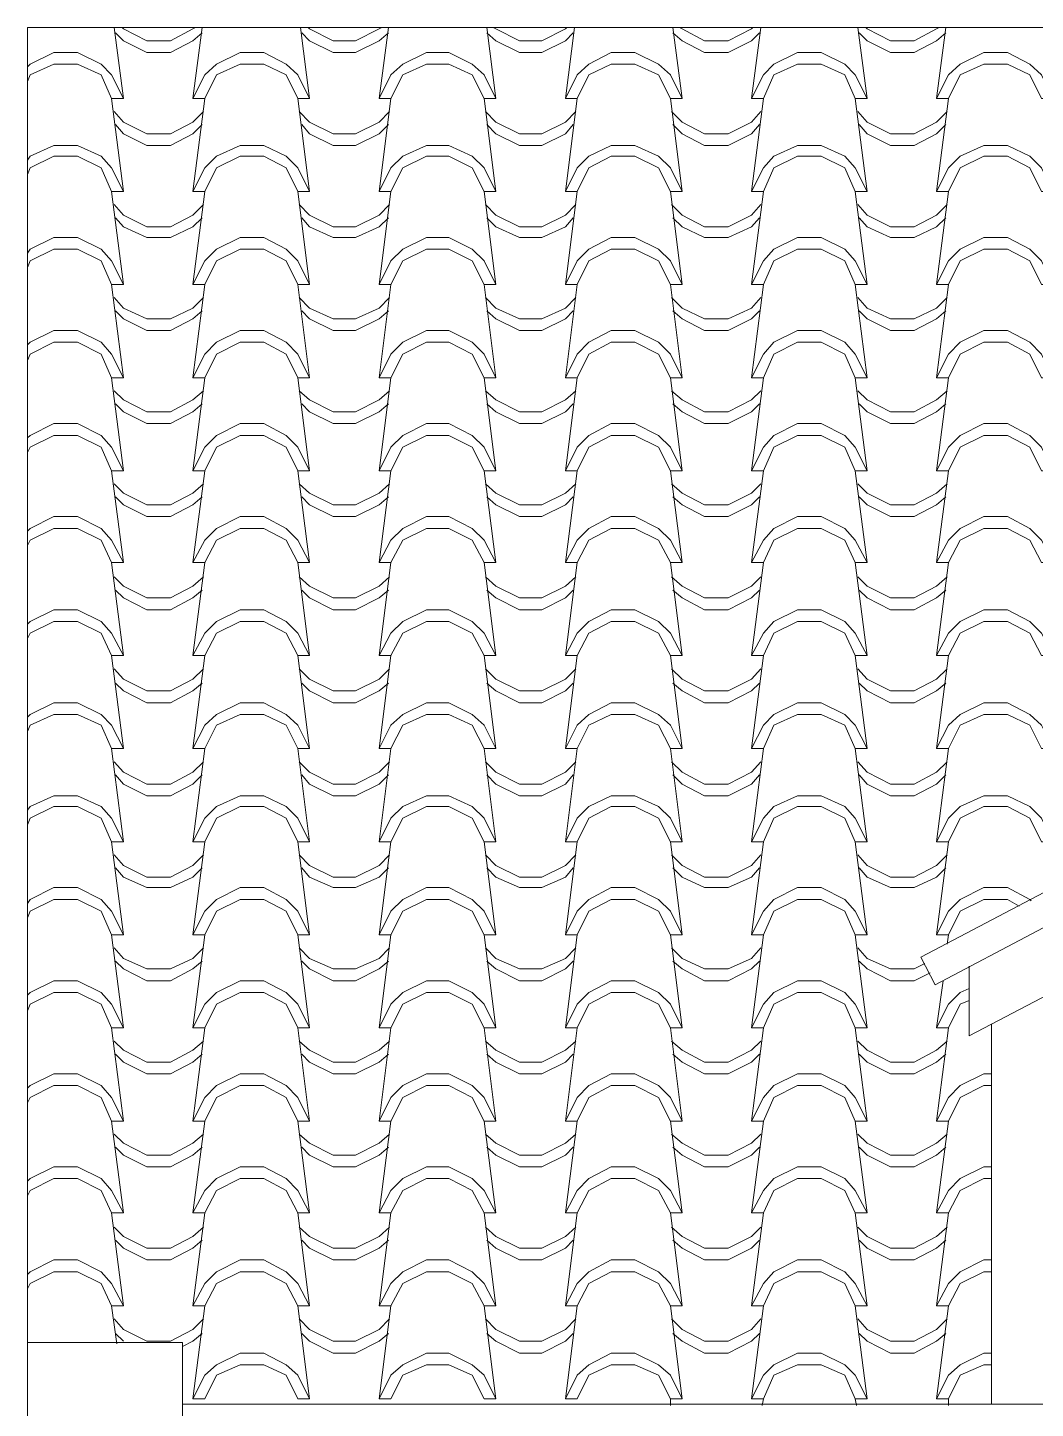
# Model space of a CAD drawing. Header units: millimetres. Extents: x 12512 to 19912, y -26618 to -19877.
# Drawn here: x 13835 to 15461, y -22104 to -19877 of the extents above; entities that cross this region are included whole.
import ezdxf

# ---------------------------------------------------------------- set-up
doc = ezdxf.new("R2010")
doc.units = ezdxf.units.MM
doc.layers.add('A-ALV-___-___-EXI', color=250, linetype='Continuous', lineweight=25)
doc.layers.add('A-COB-___-___-EXI', color=250, linetype='Continuous', lineweight=25)

msp = doc.modelspace()

# ---------------------------------------------------------------- linework, layer by layer
at = {"layer": 'A-ALV-___-___-EXI', "color": 18, "lineweight": 9}
msp.add_line((15390.1, -22097.7), (15390.1, -21484.2), dxfattribs=at)
at = {"layer": 'A-COB-___-___-EXI', "color": 18, "lineweight": 9}
for p, q in [((13989.8, -19990.8), (13975, -19876.6)), ((14101.9, -19990.8), (14116.7, -19876.6)), ((14290.1, -19990.8), (14275.3, -19876.6)), ((14402.2, -19990.8), (14417.1, -19876.6)), ((14590.5, -19990.8), (14575.7, -19876.6)), ((14702.6, -19990.8), (14717.4, -19876.6)), ((14890.9, -19990.8), (14876.1, -19876.6)), ((15003, -19990.8), (15017.8, -19876.6)), ((15189.2, -19990.8), (15174.3, -19876.6)), ((15301.3, -19990.8), (15316.1, -19876.6)), ((13989.8, -20141), (13970.7, -19990.8)), ((14101.9, -20141), (14120.9, -19990.8)), ((14290.1, -20141), (14271.1, -19990.8)), ((14402.2, -20141), (14421.3, -19990.8)), ((14590.5, -20141), (14571.5, -19990.8)), ((14702.6, -20141), (14721.7, -19990.8)), ((14890.9, -20141), (14871.9, -19990.8)), ((15003, -20141), (15022, -19990.8)), ((15189.2, -20141), (15170.1, -19990.8)), ((15301.3, -20141), (15320.3, -19990.8)), ((13989.8, -20291.2), (13970.7, -20141)), ((14101.9, -20291.2), (14120.9, -20141)), ((14290.1, -20291.2), (14271.1, -20141)), ((14402.2, -20291.2), (14421.3, -20141)), ((14590.5, -20291.2), (14571.5, -20141)), ((14702.6, -20291.2), (14721.7, -20141)), ((14890.9, -20291.2), (14871.9, -20141)), ((15003, -20291.2), (15022, -20141)), ((15189.2, -20291.2), (15170.1, -20141)), ((15301.3, -20291.2), (15320.3, -20141)), ((13989.8, -20441.4), (13970.7, -20291.2)), ((14101.9, -20441.4), (14120.9, -20291.2)), ((14290.1, -20441.4), (14271.1, -20291.2)), ((14402.2, -20441.4), (14421.3, -20291.2)), ((14590.5, -20441.4), (14571.5, -20291.2)), ((14702.6, -20441.4), (14721.7, -20291.2)), ((14890.9, -20441.4), (14871.9, -20291.2)), ((15003, -20441.4), (15022, -20291.2)), ((15189.2, -20441.4), (15170.1, -20291.2)), ((15301.3, -20441.4), (15320.3, -20291.2)), ((13989.8, -20591.6), (13970.7, -20441.4)), ((14101.9, -20591.6), (14120.9, -20441.4)), ((14290.1, -20591.6), (14271.1, -20441.4)), ((14402.2, -20591.6), (14421.3, -20441.4)), ((14590.5, -20591.6), (14571.5, -20441.4)), ((14702.6, -20591.6), (14721.7, -20441.4)), ((14890.9, -20591.6), (14871.9, -20441.4)), ((15003, -20591.6), (15022, -20441.4)), ((15189.2, -20591.6), (15170.1, -20441.4)), ((15301.3, -20591.6), (15320.3, -20441.4)), ((13989.8, -20739.6), (13970.7, -20591.6)), ((14101.9, -20739.6), (14120.9, -20591.6)), ((14290.1, -20739.6), (14271.1, -20591.6)), ((14402.2, -20739.6), (14421.3, -20591.6)), ((14590.5, -20739.6), (14571.5, -20591.6)), ((14702.6, -20739.6), (14721.7, -20591.6)), ((14890.9, -20739.6), (14871.9, -20591.6)), ((15003, -20739.6), (15022, -20591.6)), ((15189.2, -20739.6), (15170.1, -20591.6)), ((15301.3, -20739.6), (15320.3, -20591.6)), ((13989.8, -20889.8), (13970.7, -20739.6)), ((14101.9, -20889.8), (14120.9, -20739.6)), ((14290.1, -20889.8), (14271.1, -20739.6)), ((14402.2, -20889.8), (14421.3, -20739.6)), ((14590.5, -20889.8), (14571.5, -20739.6)), ((14702.6, -20889.8), (14721.7, -20739.6)), ((14890.9, -20889.8), (14871.9, -20739.6)), ((15003, -20889.8), (15022, -20739.6)), ((15189.2, -20889.8), (15170.1, -20739.6)), ((15301.3, -20889.8), (15320.3, -20739.6)), ((13989.8, -21040), (13970.7, -20889.8)), ((14101.9, -21040), (14120.9, -20889.8)), ((14290.1, -21040), (14271.1, -20889.8)), ((14402.2, -21040), (14421.3, -20889.8)), ((14590.5, -21040), (14571.5, -20889.8)), ((14702.6, -21040), (14721.7, -20889.8)), ((14890.9, -21040), (14871.9, -20889.8)), ((15003, -21040), (15022, -20889.8)), ((15189.2, -21040), (15170.1, -20889.8)), ((15301.3, -21040), (15320.3, -20889.8)), ((13989.8, -21190.2), (13970.7, -21040)), ((14101.9, -21190.2), (14120.9, -21040)), ((14290.1, -21190.2), (14271.1, -21040)), ((14402.2, -21190.2), (14421.3, -21040)), ((14590.5, -21190.2), (14571.5, -21040)), ((14702.6, -21190.2), (14721.7, -21040)), ((14890.9, -21190.2), (14871.9, -21040)), ((15003, -21190.2), (15022, -21040)), ((15189.2, -21190.2), (15170.1, -21040)), ((15301.3, -21190.2), (15320.3, -21040)), ((13989.8, -21340.4), (13970.7, -21190.2)), ((14101.9, -21340.4), (14120.9, -21190.2)), ((14290.1, -21340.4), (14271.1, -21190.2)), ((14402.2, -21340.4), (14421.3, -21190.2)), ((14590.5, -21340.4), (14571.5, -21190.2)), ((14702.6, -21340.4), (14721.7, -21190.2)), ((14890.9, -21340.4), (14871.9, -21190.2)), ((15003, -21340.4), (15022, -21190.2)), ((15189.2, -21340.4), (15170.1, -21190.2)), ((15301.3, -21340.4), (15320.3, -21190.2)), ((13989.8, -21490.6), (13970.7, -21340.4)), ((14101.9, -21490.6), (14120.9, -21340.4)), ((14290.1, -21490.6), (14271.1, -21340.4)), ((14402.2, -21490.6), (14421.3, -21340.4)), ((14590.5, -21490.6), (14571.5, -21340.4)), ((14702.6, -21490.6), (14721.7, -21340.4)), ((14890.9, -21490.6), (14871.9, -21340.4)), ((15003, -21490.6), (15022, -21340.4)), ((15189.2, -21490.6), (15170.1, -21340.4)), ((15318.2, -21355.2), (15320.3, -21340.4)), ((15301.3, -21490.6), (15311.8, -21414.4)), ((13989.8, -21640.8), (13970.7, -21490.6)), ((14101.9, -21640.8), (14120.9, -21490.6)), ((14290.1, -21640.8), (14271.1, -21490.6)), ((14402.2, -21640.8), (14421.3, -21490.6)), ((14590.5, -21640.8), (14571.5, -21490.6)), ((14702.6, -21640.8), (14721.7, -21490.6)), ((14890.9, -21640.8), (14871.9, -21490.6)), ((15003, -21640.8), (15022, -21490.6)), ((15189.2, -21640.8), (15170.1, -21490.6)), ((15301.3, -21640.8), (15320.3, -21490.6)), ((13989.8, -21788.8), (13970.7, -21640.8)), ((14101.9, -21788.8), (14120.9, -21640.8)), ((14290.1, -21788.8), (14271.1, -21640.8)), ((14402.2, -21788.8), (14421.3, -21640.8)), ((14590.5, -21788.8), (14571.5, -21640.8)), ((14702.6, -21788.8), (14721.7, -21640.8)), ((14890.9, -21788.8), (14871.9, -21640.8)), ((15003, -21788.8), (15022, -21640.8)), ((15189.2, -21788.8), (15170.1, -21640.8)), ((15301.3, -21788.8), (15320.3, -21640.8)), ((13989.8, -21939), (13970.7, -21788.8)), ((14101.9, -21939), (14120.9, -21788.8)), ((14290.1, -21939), (14271.1, -21788.8)), ((14402.2, -21939), (14421.3, -21788.8)), ((14590.5, -21939), (14571.5, -21788.8)), ((14702.6, -21939), (14721.7, -21788.8)), ((14890.9, -21939), (14871.9, -21788.8)), ((15003, -21939), (15022, -21788.8)), ((15189.2, -21939), (15170.1, -21788.8)), ((15301.3, -21939), (15320.3, -21788.8)), ((13979.2, -22000.4), (13970.7, -21939)), ((14101.9, -22089.2), (14120.9, -21939)), ((14290.1, -22089.2), (14271.1, -21939)), ((14402.2, -22089.2), (14421.3, -21939)), ((14590.5, -22089.2), (14571.5, -21939)), ((14702.6, -22089.2), (14721.7, -21939)), ((14890.9, -22089.2), (14871.9, -21939)), ((15003, -22089.2), (15022, -21939)), ((15189.2, -22089.2), (15170.1, -21939)), ((15301.3, -22089.2), (15320.3, -21939)), ((13989.8, -21996.1), (13977.1, -21983.5)), ((14084.9, -22097.7), (15982.4, -22097.7)), ((14871.9, -22099.8), (14871.9, -22089.2)), ((15019.9, -22099.8), (15022, -22089.2)), ((15172.2, -22099.8), (15170.1, -22089.2)), ((15320.3, -22099.8), (15320.3, -22089.2))]:
    msp.add_line(p, q, dxfattribs=at)
at = {"layer": 'A-COB-___-___-EXI', "color": 18, "lineweight": 9, "flags": 128}
for points in [[(13835.3, -21998.3), (13835.3, -19876.6), (18645.6, -19876.6), (18645.6, -22497.5), (18643.5, -22499.6)], [(13977.1, -19885), (13989.8, -19897.7), (14027.8, -19916.8), (14065.9, -19916.8), (14101.9, -19897.7), (14116.7, -19885)], [(13987.6, -19876.6), (13989.8, -19878.7), (14027.8, -19897.7), (14065.9, -19897.7), (14101.9, -19878.7), (14106.1, -19876.6)], [(14417.1, -19885), (14402.2, -19897.7), (14364.2, -19916.8), (14328.2, -19916.8), (14290.1, -19897.7), (14277.4, -19885)], [(14406.5, -19876.6), (14402.2, -19878.7), (14364.2, -19897.7), (14328.2, -19897.7), (14290.1, -19878.7), (14288, -19876.6)], [(14715.3, -19885), (14702.6, -19897.7), (14664.5, -19916.8), (14628.6, -19916.8), (14590.5, -19897.7), (14575.7, -19885)], [(14586.3, -19876.6), (14590.5, -19878.7), (14628.6, -19897.7), (14664.5, -19897.7), (14702.6, -19878.7), (14704.7, -19876.6)], [(15015.7, -19885), (15003, -19897.7), (14964.9, -19916.8), (14926.8, -19916.8), (14890.9, -19897.7), (14876.1, -19885)], [(14886.7, -19876.6), (14890.9, -19878.7), (14926.8, -19897.7), (14964.9, -19897.7), (15003, -19878.7), (15005.1, -19876.6)], [(15176.5, -19885), (15189.2, -19897.7), (15227.2, -19916.8), (15265.3, -19916.8), (15301.3, -19897.7), (15316.1, -19885)], [(15187, -19876.6), (15189.2, -19878.7), (15227.2, -19897.7), (15265.3, -19897.7), (15301.3, -19878.7), (15305.5, -19876.6)], [(13835.3, -19963.3), (13839.6, -19952.7), (13877.6, -19935.8), (13915.7, -19935.8), (13953.8, -19952.7), (13970.7, -19990.8), (13989.8, -19990.8), (13970.7, -19952.7), (13953.8, -19935.8), (13915.7, -19916.8), (13877.6, -19916.8), (13839.6, -19935.8), (13835.3, -19940)], [(14118.8, -20012), (14101.9, -20028.9), (14065.9, -20047.9), (14027.8, -20047.9), (13989.8, -20028.9), (13975, -20012)], [(14419.2, -20012), (14402.2, -20028.9), (14364.2, -20047.9), (14328.2, -20047.9), (14290.1, -20028.9), (14273.2, -20012)], [(14719.5, -20012), (14702.6, -20028.9), (14664.5, -20047.9), (14628.6, -20047.9), (14590.5, -20028.9), (14573.6, -20012)], [(15017.8, -20012), (15003, -20028.9), (14964.9, -20047.9), (14926.8, -20047.9), (14890.9, -20028.9), (14874, -20012)], [(15318.2, -20012), (15301.3, -20028.9), (15265.3, -20047.9), (15227.2, -20047.9), (15189.2, -20028.9), (15174.3, -20012)], [(14116.7, -20033.1), (14101.9, -20047.9), (14065.9, -20067), (14027.8, -20067), (13989.8, -20047.9), (13977.1, -20033.1)], [(14417.1, -20033.1), (14402.2, -20047.9), (14364.2, -20067), (14328.2, -20067), (14290.1, -20047.9), (14277.4, -20033.1)], [(14715.3, -20033.1), (14702.6, -20047.9), (14664.5, -20067), (14628.6, -20067), (14590.5, -20047.9), (14575.7, -20033.1)], [(15015.7, -20033.1), (15003, -20047.9), (14964.9, -20067), (14926.8, -20067), (14890.9, -20047.9), (14876.1, -20033.1)], [(15316.1, -20033.1), (15301.3, -20047.9), (15265.3, -20067), (15227.2, -20067), (15189.2, -20047.9), (15176.5, -20033.1)], [(13835.3, -20113.5), (13839.6, -20102.9), (13877.6, -20083.9), (13915.7, -20083.9), (13953.8, -20102.9), (13970.7, -20141), (13989.8, -20141), (13970.7, -20102.9), (13953.8, -20083.9), (13915.7, -20067), (13877.6, -20067), (13839.6, -20083.9), (13835.3, -20090.2)], [(13975, -20162.2), (13989.8, -20179.1), (14027.8, -20198.1), (14065.9, -20198.1), (14101.9, -20179.1), (14118.8, -20162.2)], [(14419.2, -20162.2), (14402.2, -20179.1), (14364.2, -20198.1), (14328.2, -20198.1), (14290.1, -20179.1), (14273.2, -20162.2)], [(14573.6, -20162.2), (14590.5, -20179.1), (14628.6, -20198.1), (14664.5, -20198.1), (14702.6, -20179.1), (14719.5, -20162.2)], [(14874, -20162.2), (14890.9, -20179.1), (14926.8, -20198.1), (14964.9, -20198.1), (15003, -20179.1), (15017.8, -20162.2)], [(15174.3, -20162.2), (15189.2, -20179.1), (15227.2, -20198.1), (15265.3, -20198.1), (15301.3, -20179.1), (15318.2, -20162.2)], [(14116.7, -20183.3), (14101.9, -20198.1), (14065.9, -20215), (14027.8, -20215), (13989.8, -20198.1), (13977.1, -20183.3)], [(14417.1, -20183.3), (14402.2, -20198.1), (14364.2, -20215), (14328.2, -20215), (14290.1, -20198.1), (14277.4, -20183.3)], [(14715.3, -20183.3), (14702.6, -20198.1), (14664.5, -20215), (14628.6, -20215), (14590.5, -20198.1), (14575.7, -20183.3)], [(15015.7, -20183.3), (15003, -20198.1), (14964.9, -20215), (14926.8, -20215), (14890.9, -20198.1), (14876.1, -20183.3)], [(15316.1, -20183.3), (15301.3, -20198.1), (15265.3, -20215), (15227.2, -20215), (15189.2, -20198.1), (15176.5, -20183.3)], [(13835.3, -20240.4), (13839.6, -20234.1), (13877.6, -20215), (13915.7, -20215), (13953.8, -20234.1), (13970.7, -20253.1), (13989.8, -20291.2), (13970.7, -20291.2), (13953.8, -20253.1), (13915.7, -20234.1), (13877.6, -20234.1), (13839.6, -20253.1), (13835.3, -20263.7)], [(13975, -20312.3), (13989.8, -20329.3), (14027.8, -20346.2), (14065.9, -20346.2), (14101.9, -20329.3), (14118.8, -20312.3)], [(14419.2, -20312.3), (14402.2, -20329.3), (14364.2, -20346.2), (14328.2, -20346.2), (14290.1, -20329.3), (14273.2, -20312.3)], [(14573.6, -20312.3), (14590.5, -20329.3), (14628.6, -20346.2), (14664.5, -20346.2), (14702.6, -20329.3), (14719.5, -20312.3)], [(14874, -20312.3), (14890.9, -20329.3), (14926.8, -20346.2), (14964.9, -20346.2), (15003, -20329.3), (15017.8, -20312.3)], [(15174.3, -20312.3), (15189.2, -20329.3), (15227.2, -20346.2), (15265.3, -20346.2), (15301.3, -20329.3), (15318.2, -20312.3)], [(13977.1, -20333.5), (13989.8, -20346.2), (14027.8, -20365.2), (14065.9, -20365.2), (14101.9, -20346.2), (14116.7, -20333.5)], [(14417.1, -20333.5), (14402.2, -20346.2), (14364.2, -20365.2), (14328.2, -20365.2), (14290.1, -20346.2), (14277.4, -20333.5)], [(14715.3, -20333.5), (14702.6, -20346.2), (14664.5, -20365.2), (14628.6, -20365.2), (14590.5, -20346.2), (14575.7, -20333.5)], [(15015.7, -20333.5), (15003, -20346.2), (14964.9, -20365.2), (14926.8, -20365.2), (14890.9, -20346.2), (14876.1, -20333.5)], [(15176.5, -20333.5), (15189.2, -20346.2), (15227.2, -20365.2), (15265.3, -20365.2), (15301.3, -20346.2), (15316.1, -20333.5)], [(13835.3, -20388.5), (13839.6, -20384.3), (13877.6, -20365.2), (13915.7, -20365.2), (13953.8, -20384.3), (13970.7, -20403.3), (13989.8, -20441.4), (13970.7, -20441.4), (13953.8, -20403.3), (13915.7, -20384.3), (13877.6, -20384.3), (13839.6, -20403.3), (13835.3, -20413.9)], [(14118.8, -20462.5), (14101.9, -20477.3), (14065.9, -20496.4), (14027.8, -20496.4), (13989.8, -20477.3), (13975, -20462.5)], [(14419.2, -20462.5), (14402.2, -20477.3), (14364.2, -20496.4), (14328.2, -20496.4), (14290.1, -20477.3), (14273.2, -20462.5)], [(14719.5, -20462.5), (14702.6, -20477.3), (14664.5, -20496.4), (14628.6, -20496.4), (14590.5, -20477.3), (14573.6, -20462.5)], [(15017.8, -20462.5), (15003, -20477.3), (14964.9, -20496.4), (14926.8, -20496.4), (14890.9, -20477.3), (14874, -20462.5)], [(15318.2, -20462.5), (15301.3, -20477.3), (15265.3, -20496.4), (15227.2, -20496.4), (15189.2, -20477.3), (15174.3, -20462.5)], [(14116.7, -20483.7), (14101.9, -20496.4), (14065.9, -20515.4), (14027.8, -20515.4), (13989.8, -20496.4), (13977.1, -20483.7)], [(14417.1, -20483.7), (14402.2, -20496.4), (14364.2, -20515.4), (14328.2, -20515.4), (14290.1, -20496.4), (14277.4, -20483.7)], [(14715.3, -20483.7), (14702.6, -20496.4), (14664.5, -20515.4), (14628.6, -20515.4), (14590.5, -20496.4), (14575.7, -20483.7)], [(15015.7, -20483.7), (15003, -20496.4), (14964.9, -20515.4), (14926.8, -20515.4), (14890.9, -20496.4), (14876.1, -20483.7)], [(15316.1, -20483.7), (15301.3, -20496.4), (15265.3, -20515.4), (15227.2, -20515.4), (15189.2, -20496.4), (15176.5, -20483.7)], [(13835.3, -20562), (13839.6, -20553.5), (13877.6, -20534.5), (13915.7, -20534.5), (13953.8, -20553.5), (13970.7, -20591.6), (13989.8, -20591.6), (13970.7, -20553.5), (13953.8, -20534.5), (13915.7, -20515.4), (13877.6, -20515.4), (13839.6, -20534.5), (13835.3, -20538.7)], [(13975, -20612.7), (13989.8, -20627.5), (14027.8, -20646.6), (14065.9, -20646.6), (14101.9, -20627.5), (14118.8, -20612.7)], [(14419.2, -20612.7), (14402.2, -20627.5), (14364.2, -20646.6), (14328.2, -20646.6), (14290.1, -20627.5), (14273.2, -20612.7)], [(14573.6, -20612.7), (14590.5, -20627.5), (14628.6, -20646.6), (14664.5, -20646.6), (14702.6, -20627.5), (14719.5, -20612.7)], [(14874, -20612.7), (14890.9, -20627.5), (14926.8, -20646.6), (14964.9, -20646.6), (15003, -20627.5), (15017.8, -20612.7)], [(15174.3, -20612.7), (15189.2, -20627.5), (15227.2, -20646.6), (15265.3, -20646.6), (15301.3, -20627.5), (15318.2, -20612.7)], [(14116.7, -20633.9), (14101.9, -20646.6), (14065.9, -20665.6), (14027.8, -20665.6), (13989.8, -20646.6), (13977.1, -20633.9)], [(14417.1, -20633.9), (14402.2, -20646.6), (14364.2, -20665.6), (14328.2, -20665.6), (14290.1, -20646.6), (14277.4, -20633.9)], [(14575.7, -20633.9), (14590.5, -20646.6), (14628.6, -20665.6), (14664.5, -20665.6), (14702.6, -20646.6), (14715.3, -20633.9)], [(15015.7, -20633.9), (15003, -20646.6), (14964.9, -20665.6), (14926.8, -20665.6), (14890.9, -20646.6), (14876.1, -20633.9)], [(15316.1, -20633.9), (15301.3, -20646.6), (15265.3, -20665.6), (15227.2, -20665.6), (15189.2, -20646.6), (15176.5, -20633.9)], [(13835.3, -20688.9), (13839.6, -20684.6), (13877.6, -20665.6), (13915.7, -20665.6), (13953.8, -20684.6), (13970.7, -20703.7), (13989.8, -20739.6), (13970.7, -20739.6), (13953.8, -20703.7), (13915.7, -20684.6), (13877.6, -20684.6), (13839.6, -20703.7), (13835.3, -20712.1)], [(13975, -20762.9), (13989.8, -20777.7), (14027.8, -20796.8), (14065.9, -20796.8), (14101.9, -20777.7), (14118.8, -20762.9)], [(14419.2, -20762.9), (14402.2, -20777.7), (14364.2, -20796.8), (14328.2, -20796.8), (14290.1, -20777.7), (14273.2, -20762.9)], [(14573.6, -20762.9), (14590.5, -20777.7), (14628.6, -20796.8), (14664.5, -20796.8), (14702.6, -20777.7), (14719.5, -20762.9)], [(14874, -20762.9), (14890.9, -20777.7), (14926.8, -20796.8), (14964.9, -20796.8), (15003, -20777.7), (15017.8, -20762.9)], [(15174.3, -20762.9), (15189.2, -20777.7), (15227.2, -20796.8), (15265.3, -20796.8), (15301.3, -20777.7), (15318.2, -20762.9)], [(13977.1, -20784.1), (13989.8, -20796.8), (14027.8, -20815.8), (14065.9, -20815.8), (14101.9, -20796.8), (14116.7, -20784.1)], [(14417.1, -20784.1), (14402.2, -20796.8), (14364.2, -20815.8), (14328.2, -20815.8), (14290.1, -20796.8), (14277.4, -20784.1)], [(14715.3, -20784.1), (14702.6, -20796.8), (14664.5, -20815.8), (14628.6, -20815.8), (14590.5, -20796.8), (14575.7, -20784.1)], [(15015.7, -20784.1), (15003, -20796.8), (14964.9, -20815.8), (14926.8, -20815.8), (14890.9, -20796.8), (14876.1, -20784.1)], [(15176.5, -20784.1), (15189.2, -20796.8), (15227.2, -20815.8), (15265.3, -20815.8), (15301.3, -20796.8), (15316.1, -20784.1)], [(13835.3, -20839.1), (13839.6, -20834.8), (13877.6, -20815.8), (13915.7, -20815.8), (13953.8, -20834.8), (13970.7, -20853.9), (13989.8, -20889.8), (13970.7, -20889.8), (13953.8, -20853.9), (13915.7, -20834.8), (13877.6, -20834.8), (13839.6, -20853.9), (13835.3, -20862.3)], [(15275.9, -21376.4), (16289.1, -20843.3), (17302.4, -21376.4)], [(14118.8, -20911), (14101.9, -20927.9), (14065.9, -20946.9), (14027.8, -20946.9), (13989.8, -20927.9), (13975, -20911)], [(14419.2, -20911), (14402.2, -20927.9), (14364.2, -20946.9), (14328.2, -20946.9), (14290.1, -20927.9), (14273.2, -20911)], [(14719.5, -20911), (14702.6, -20927.9), (14664.5, -20946.9), (14628.6, -20946.9), (14590.5, -20927.9), (14573.6, -20911)], [(15017.8, -20911), (15003, -20927.9), (14964.9, -20946.9), (14926.8, -20946.9), (14890.9, -20927.9), (14874, -20911)], [(15318.2, -20911), (15301.3, -20927.9), (15265.3, -20946.9), (15227.2, -20946.9), (15189.2, -20927.9), (15174.3, -20911)], [(15299.1, -21420.8), (15275.9, -21376.4), (15299.1, -21420.8), (16289.1, -20898.3), (17279.1, -21420.8), (17302.4, -21376.4), (17279.1, -21420.8)], [(14116.7, -20934.2), (14101.9, -20946.9), (14065.9, -20966), (14027.8, -20966), (13989.8, -20946.9), (13977.1, -20934.2)], [(14417.1, -20934.2), (14402.2, -20946.9), (14364.2, -20966), (14328.2, -20966), (14290.1, -20946.9), (14277.4, -20934.2)], [(14715.3, -20934.2), (14702.6, -20946.9), (14664.5, -20966), (14628.6, -20966), (14590.5, -20946.9), (14575.7, -20934.2)], [(15015.7, -20934.2), (15003, -20946.9), (14964.9, -20966), (14926.8, -20966), (14890.9, -20946.9), (14876.1, -20934.2)], [(15316.1, -20934.2), (15301.3, -20946.9), (15265.3, -20966), (15227.2, -20966), (15189.2, -20946.9), (15176.5, -20934.2)], [(13835.3, -21012.5), (13839.6, -21001.9), (13877.6, -20985), (13915.7, -20985), (13953.8, -21001.9), (13970.7, -21040), (13989.8, -21040), (13970.7, -21001.9), (13953.8, -20985), (13915.7, -20966), (13877.6, -20966), (13839.6, -20985), (13835.3, -20989.2)], [(15354.1, -21391.2), (15354.1, -21503.3), (16251, -21033.7)], [(13975, -21061.2), (13989.8, -21078.1), (14027.8, -21097.1), (14065.9, -21097.1), (14101.9, -21078.1), (14118.8, -21061.2)], [(14419.2, -21061.2), (14402.2, -21078.1), (14364.2, -21097.1), (14328.2, -21097.1), (14290.1, -21078.1), (14273.2, -21061.2)], [(14573.6, -21061.2), (14590.5, -21078.1), (14628.6, -21097.1), (14664.5, -21097.1), (14702.6, -21078.1), (14719.5, -21061.2)], [(14874, -21061.2), (14890.9, -21078.1), (14926.8, -21097.1), (14964.9, -21097.1), (15003, -21078.1), (15017.8, -21061.2)], [(15174.3, -21061.2), (15189.2, -21078.1), (15227.2, -21097.1), (15265.3, -21097.1), (15301.3, -21078.1), (15318.2, -21061.2)], [(13977.1, -21082.3), (13989.8, -21097.1), (14027.8, -21116.2), (14065.9, -21116.2), (14101.9, -21097.1), (14116.7, -21082.3)], [(14417.1, -21082.3), (14402.2, -21097.1), (14364.2, -21116.2), (14328.2, -21116.2), (14290.1, -21097.1), (14277.4, -21082.3)], [(14715.3, -21082.3), (14702.6, -21097.1), (14664.5, -21116.2), (14628.6, -21116.2), (14590.5, -21097.1), (14575.7, -21082.3)], [(15015.7, -21082.3), (15003, -21097.1), (14964.9, -21116.2), (14926.8, -21116.2), (14890.9, -21097.1), (14876.1, -21082.3)], [(15176.5, -21082.3), (15189.2, -21097.1), (15227.2, -21116.2), (15265.3, -21116.2), (15301.3, -21097.1), (15316.1, -21082.3)], [(13835.3, -21162.7), (13839.6, -21152.1), (13877.6, -21133.1), (13915.7, -21133.1), (13953.8, -21152.1), (13970.7, -21190.2), (13989.8, -21190.2), (13970.7, -21152.1), (13953.8, -21133.1), (13915.7, -21116.2), (13877.6, -21116.2), (13839.6, -21133.1), (13835.3, -21139.4)], [(14118.8, -21211.4), (14101.9, -21228.3), (14065.9, -21247.3), (14027.8, -21247.3), (13989.8, -21228.3), (13975, -21211.4)], [(14419.2, -21211.4), (14402.2, -21228.3), (14364.2, -21247.3), (14328.2, -21247.3), (14290.1, -21228.3), (14273.2, -21211.4)], [(14719.5, -21211.4), (14702.6, -21228.3), (14664.5, -21247.3), (14628.6, -21247.3), (14590.5, -21228.3), (14573.6, -21211.4)], [(15017.8, -21211.4), (15003, -21228.3), (14964.9, -21247.3), (14926.8, -21247.3), (14890.9, -21228.3), (14874, -21211.4)], [(15318.2, -21211.4), (15301.3, -21228.3), (15265.3, -21247.3), (15227.2, -21247.3), (15189.2, -21228.3), (15174.3, -21211.4)], [(14116.7, -21232.5), (14101.9, -21247.3), (14065.9, -21264.2), (14027.8, -21264.2), (13989.8, -21247.3), (13977.1, -21232.5)], [(14417.1, -21232.5), (14402.2, -21247.3), (14364.2, -21264.2), (14328.2, -21264.2), (14290.1, -21247.3), (14277.4, -21232.5)], [(14715.3, -21232.5), (14702.6, -21247.3), (14664.5, -21264.2), (14628.6, -21264.2), (14590.5, -21247.3), (14575.7, -21232.5)], [(15015.7, -21232.5), (15003, -21247.3), (14964.9, -21264.2), (14926.8, -21264.2), (14890.9, -21247.3), (14876.1, -21232.5)], [(15316.1, -21232.5), (15301.3, -21247.3), (15265.3, -21264.2), (15227.2, -21264.2), (15189.2, -21247.3), (15176.5, -21232.5)], [(13835.3, -21312.9), (13839.6, -21302.3), (13877.6, -21283.3), (13915.7, -21283.3), (13953.8, -21302.3), (13970.7, -21340.4), (13989.8, -21340.4), (13970.7, -21302.3), (13953.8, -21283.3), (13915.7, -21264.2), (13877.6, -21264.2), (13839.6, -21283.3), (13835.3, -21289.6)], [(15453.6, -21285.4), (15451.5, -21283.3), (15415.5, -21264.2), (15377.4, -21264.2), (15339.3, -21283.3), (15320.3, -21302.3), (15301.3, -21340.4), (15320.3, -21340.4), (15339.3, -21302.3), (15377.4, -21283.3), (15415.5, -21283.3), (15434.5, -21293.9)], [(13975, -21361.5), (13989.8, -21378.5), (14027.8, -21395.4), (14065.9, -21395.4), (14101.9, -21378.5), (14118.8, -21361.5)], [(14419.2, -21361.5), (14402.2, -21378.5), (14364.2, -21395.4), (14328.2, -21395.4), (14290.1, -21378.5), (14273.2, -21361.5)], [(14573.6, -21361.5), (14590.5, -21378.5), (14628.6, -21395.4), (14664.5, -21395.4), (14702.6, -21378.5), (14719.5, -21361.5)], [(14874, -21361.5), (14890.9, -21378.5), (14926.8, -21395.4), (14964.9, -21395.4), (15003, -21378.5), (15017.8, -21361.5)], [(15282.2, -21386.9), (15265.3, -21395.4), (15227.2, -21395.4), (15189.2, -21378.5), (15174.3, -21361.5)], [(14116.7, -21382.7), (14101.9, -21395.4), (14065.9, -21414.4), (14027.8, -21414.4), (13989.8, -21395.4), (13977.1, -21382.7)], [(14417.1, -21382.7), (14402.2, -21395.4), (14364.2, -21414.4), (14328.2, -21414.4), (14290.1, -21395.4), (14277.4, -21382.7)], [(14715.3, -21382.7), (14702.6, -21395.4), (14664.5, -21414.4), (14628.6, -21414.4), (14590.5, -21395.4), (14575.7, -21382.7)], [(15015.7, -21382.7), (15003, -21395.4), (14964.9, -21414.4), (14926.8, -21414.4), (14890.9, -21395.4), (14876.1, -21382.7)], [(15290.7, -21401.7), (15265.3, -21414.4), (15227.2, -21414.4), (15189.2, -21395.4), (15176.5, -21382.7)], [(13835.3, -21437.7), (13839.6, -21433.5), (13877.6, -21414.4), (13915.7, -21414.4), (13953.8, -21433.5), (13970.7, -21452.5), (13989.8, -21490.6), (13970.7, -21490.6), (13953.8, -21452.5), (13915.7, -21433.5), (13877.6, -21433.5), (13839.6, -21452.5), (13835.3, -21463.1)], [(15354.1, -21446.2), (15339.3, -21452.5), (15320.3, -21490.6), (15301.3, -21490.6), (15320.3, -21452.5), (15339.3, -21433.5), (15354.1, -21427.1)], [(13975, -21511.7), (13989.8, -21526.5), (14027.8, -21545.6), (14065.9, -21545.6), (14101.9, -21526.5), (14118.8, -21511.7)], [(14419.2, -21511.7), (14402.2, -21526.5), (14364.2, -21545.6), (14328.2, -21545.6), (14290.1, -21526.5), (14273.2, -21511.7)], [(14573.6, -21511.7), (14590.5, -21526.5), (14628.6, -21545.6), (14664.5, -21545.6), (14702.6, -21526.5), (14719.5, -21511.7)], [(14874, -21511.7), (14890.9, -21526.5), (14926.8, -21545.6), (14964.9, -21545.6), (15003, -21526.5), (15017.8, -21511.7)], [(15174.3, -21511.7), (15189.2, -21526.5), (15227.2, -21545.6), (15265.3, -21545.6), (15301.3, -21526.5), (15318.2, -21511.7)], [(13977.1, -21532.9), (13989.8, -21545.6), (14027.8, -21564.6), (14065.9, -21564.6), (14101.9, -21545.6), (14116.7, -21532.9)], [(14417.1, -21532.9), (14402.2, -21545.6), (14364.2, -21564.6), (14328.2, -21564.6), (14290.1, -21545.6), (14277.4, -21532.9)], [(14715.3, -21532.9), (14702.6, -21545.6), (14664.5, -21564.6), (14628.6, -21564.6), (14590.5, -21545.6), (14575.7, -21532.9)], [(15015.7, -21532.9), (15003, -21545.6), (14964.9, -21564.6), (14926.8, -21564.6), (14890.9, -21545.6), (14876.1, -21532.9)], [(15176.5, -21532.9), (15189.2, -21545.6), (15227.2, -21564.6), (15265.3, -21564.6), (15301.3, -21545.6), (15316.1, -21532.9)], [(13835.3, -21611.2), (13839.6, -21602.7), (13877.6, -21583.7), (13915.7, -21583.7), (13953.8, -21602.7), (13970.7, -21640.8), (13989.8, -21640.8), (13970.7, -21602.7), (13953.8, -21583.7), (13915.7, -21564.6), (13877.6, -21564.6), (13839.6, -21583.7), (13835.3, -21587.9)], [(15390.1, -21583.7), (15377.4, -21583.7), (15339.3, -21602.7), (15320.3, -21640.8), (15301.3, -21640.8), (15320.3, -21602.7), (15339.3, -21583.7), (15377.4, -21564.6), (15390.1, -21564.6)], [(14118.8, -21661.9), (14101.9, -21676.7), (14065.9, -21695.8), (14027.8, -21695.8), (13989.8, -21676.7), (13975, -21661.9)], [(14419.2, -21661.9), (14402.2, -21676.7), (14364.2, -21695.8), (14328.2, -21695.8), (14290.1, -21676.7), (14273.2, -21661.9)], [(14719.5, -21661.9), (14702.6, -21676.7), (14664.5, -21695.8), (14628.6, -21695.8), (14590.5, -21676.7), (14573.6, -21661.9)], [(15017.8, -21661.9), (15003, -21676.7), (14964.9, -21695.8), (14926.8, -21695.8), (14890.9, -21676.7), (14874, -21661.9)], [(15318.2, -21661.9), (15301.3, -21676.7), (15265.3, -21695.8), (15227.2, -21695.8), (15189.2, -21676.7), (15174.3, -21661.9)], [(14116.7, -21683.1), (14101.9, -21695.8), (14065.9, -21714.8), (14027.8, -21714.8), (13989.8, -21695.8), (13977.1, -21683.1)], [(14417.1, -21683.1), (14402.2, -21695.8), (14364.2, -21714.8), (14328.2, -21714.8), (14290.1, -21695.8), (14277.4, -21683.1)], [(14715.3, -21683.1), (14702.6, -21695.8), (14664.5, -21714.8), (14628.6, -21714.8), (14590.5, -21695.8), (14575.7, -21683.1)], [(15015.7, -21683.1), (15003, -21695.8), (14964.9, -21714.8), (14926.8, -21714.8), (14890.9, -21695.8), (14876.1, -21683.1)], [(15316.1, -21683.1), (15301.3, -21695.8), (15265.3, -21714.8), (15227.2, -21714.8), (15189.2, -21695.8), (15176.5, -21683.1)], [(13835.3, -21761.3), (13839.6, -21752.9), (13877.6, -21733.8), (13915.7, -21733.8), (13953.8, -21752.9), (13970.7, -21788.8), (13989.8, -21788.8), (13970.7, -21752.9), (13953.8, -21733.8), (13915.7, -21714.8), (13877.6, -21714.8), (13839.6, -21733.8), (13835.3, -21738.1)], [(15390.1, -21733.8), (15377.4, -21733.8), (15339.3, -21752.9), (15320.3, -21788.8), (15301.3, -21788.8), (15320.3, -21752.9), (15339.3, -21733.8), (15377.4, -21714.8), (15390.1, -21714.8)], [(13975, -21812.1), (13989.8, -21826.9), (14027.8, -21846), (14065.9, -21846), (14101.9, -21826.9), (14118.8, -21812.1)], [(14116.7, -21833.3), (14101.9, -21846), (14065.9, -21865), (14027.8, -21865), (13989.8, -21846), (13977.1, -21833.3)], [(14419.2, -21812.1), (14402.2, -21826.9), (14364.2, -21846), (14328.2, -21846), (14290.1, -21826.9), (14273.2, -21812.1)], [(14417.1, -21833.3), (14402.2, -21846), (14364.2, -21865), (14328.2, -21865), (14290.1, -21846), (14277.4, -21833.3)], [(14573.6, -21812.1), (14590.5, -21826.9), (14628.6, -21846), (14664.5, -21846), (14702.6, -21826.9), (14719.5, -21812.1)], [(14575.7, -21833.3), (14590.5, -21846), (14628.6, -21865), (14664.5, -21865), (14702.6, -21846), (14715.3, -21833.3)], [(14874, -21812.1), (14890.9, -21826.9), (14926.8, -21846), (14964.9, -21846), (15003, -21826.9), (15017.8, -21812.1)], [(14876.1, -21833.3), (14890.9, -21846), (14926.8, -21865), (14964.9, -21865), (15003, -21846), (15015.7, -21833.3)], [(15174.3, -21812.1), (15189.2, -21826.9), (15227.2, -21846), (15265.3, -21846), (15301.3, -21826.9), (15318.2, -21812.1)], [(15316.1, -21833.3), (15301.3, -21846), (15265.3, -21865), (15227.2, -21865), (15189.2, -21846), (15176.5, -21833.3)], [(13835.3, -21888.3), (13839.6, -21884), (13877.6, -21865), (13915.7, -21865), (13953.8, -21884), (13970.7, -21903.1), (13989.8, -21939), (13970.7, -21939), (13953.8, -21903.1), (13915.7, -21884), (13877.6, -21884), (13839.6, -21903.1), (13835.3, -21911.5)], [(15390.1, -21884), (15377.4, -21884), (15339.3, -21903.1), (15320.3, -21939), (15301.3, -21939), (15320.3, -21903.1), (15339.3, -21884), (15377.4, -21865), (15390.1, -21865)], [(13975, -21960.2), (13989.8, -21977.1), (14027.8, -21996.1), (14065.9, -21996.1), (14101.9, -21977.1), (14118.8, -21960.2)], [(14419.2, -21960.2), (14402.2, -21977.1), (14364.2, -21996.1), (14328.2, -21996.1), (14290.1, -21977.1), (14273.2, -21960.2)], [(14573.6, -21960.2), (14590.5, -21977.1), (14628.6, -21996.1), (14664.5, -21996.1), (14702.6, -21977.1), (14719.5, -21960.2)], [(14874, -21960.2), (14890.9, -21977.1), (14926.8, -21996.1), (14964.9, -21996.1), (15003, -21977.1), (15017.8, -21960.2)], [(15174.3, -21960.2), (15189.2, -21977.1), (15227.2, -21996.1), (15265.3, -21996.1), (15301.3, -21977.1), (15318.2, -21960.2)], [(14084.9, -22004.6), (14101.9, -21996.1), (14116.7, -21983.5)], [(14417.1, -21983.5), (14402.2, -21996.1), (14364.2, -22015.2), (14328.2, -22015.2), (14290.1, -21996.1), (14277.4, -21983.5)], [(14715.3, -21983.5), (14702.6, -21996.1), (14664.5, -22015.2), (14628.6, -22015.2), (14590.5, -21996.1), (14575.7, -21983.5)], [(15015.7, -21983.5), (15003, -21996.1), (14964.9, -22015.2), (14926.8, -22015.2), (14890.9, -21996.1), (14876.1, -21983.5)], [(15316.1, -21983.5), (15301.3, -21996.1), (15265.3, -22015.2), (15227.2, -22015.2), (15189.2, -21996.1), (15176.5, -21983.5)], [(16274.3, -22199.2), (18087.1, -22199.2), (18087.1, -22347.3), (18385.4, -22347.3), (18385.4, -22497.5), (18645.6, -22497.5), (18645.6, -22992.5), (18645.6, -22941.7), (13835.3, -22941.7), (13835.3, -22992.5), (18645.6, -22992.5), (13835.3, -22992.5), (13835.3, -21998.3), (14084.9, -21998.3), (14084.9, -22941.7)], [(15390.1, -22034.2), (15377.4, -22034.2), (15339.3, -22051.1), (15320.3, -22089.2), (15301.3, -22089.2), (15320.3, -22051.1), (15339.3, -22034.2), (15377.4, -22015.2), (15390.1, -22015.2)]]:
    msp.add_lwpolyline(points, dxfattribs=at)
for points in [[(14216.1, -19916.8), (14252.1, -19935.8), (14271.1, -19952.7), (14290.1, -19990.8), (14271.1, -19990.8), (14252.1, -19952.7), (14216.1, -19935.8), (14178, -19935.8), (14139.9, -19952.7), (14120.9, -19990.8), (14101.9, -19990.8), (14120.9, -19952.7), (14139.9, -19935.8), (14178, -19916.8)], [(14514.4, -19916.8), (14478.4, -19916.8), (14440.3, -19935.8), (14421.3, -19952.7), (14402.2, -19990.8), (14421.3, -19990.8), (14440.3, -19952.7), (14478.4, -19935.8), (14514.4, -19935.8), (14552.4, -19952.7), (14571.5, -19990.8), (14590.5, -19990.8), (14571.5, -19952.7), (14552.4, -19935.8)], [(14814.7, -19916.8), (14776.7, -19916.8), (14740.7, -19935.8), (14721.7, -19952.7), (14702.6, -19990.8), (14721.7, -19990.8), (14740.7, -19952.7), (14776.7, -19935.8), (14814.7, -19935.8), (14852.8, -19952.7), (14871.9, -19990.8), (14890.9, -19990.8), (14871.9, -19952.7), (14852.8, -19935.8)], [(15115.1, -19916.8), (15153.2, -19935.8), (15170.1, -19952.7), (15189.2, -19990.8), (15170.1, -19990.8), (15153.2, -19952.7), (15115.1, -19935.8), (15077, -19935.8), (15039, -19952.7), (15022, -19990.8), (15003, -19990.8), (15022, -19952.7), (15039, -19935.8), (15077, -19916.8)], [(15415.5, -19916.8), (15451.5, -19935.8), (15470.5, -19952.7), (15489.5, -19990.8), (15470.5, -19990.8), (15451.5, -19952.7), (15415.5, -19935.8), (15377.4, -19935.8), (15339.3, -19952.7), (15320.3, -19990.8), (15301.3, -19990.8), (15320.3, -19952.7), (15339.3, -19935.8), (15377.4, -19916.8)], [(14216.1, -20067), (14178, -20067), (14139.9, -20083.9), (14120.9, -20102.9), (14101.9, -20141), (14120.9, -20141), (14139.9, -20102.9), (14178, -20083.9), (14216.1, -20083.9), (14252.1, -20102.9), (14271.1, -20141), (14290.1, -20141), (14271.1, -20102.9), (14252.1, -20083.9)], [(14514.4, -20067), (14478.4, -20067), (14440.3, -20083.9), (14421.3, -20102.9), (14402.2, -20141), (14421.3, -20141), (14440.3, -20102.9), (14478.4, -20083.9), (14514.4, -20083.9), (14552.4, -20102.9), (14571.5, -20141), (14590.5, -20141), (14571.5, -20102.9), (14552.4, -20083.9)], [(14814.7, -20067), (14852.8, -20083.9), (14871.9, -20102.9), (14890.9, -20141), (14871.9, -20141), (14852.8, -20102.9), (14814.7, -20083.9), (14776.7, -20083.9), (14740.7, -20102.9), (14721.7, -20141), (14702.6, -20141), (14721.7, -20102.9), (14740.7, -20083.9), (14776.7, -20067)], [(15115.1, -20067), (15153.2, -20083.9), (15170.1, -20102.9), (15189.2, -20141), (15170.1, -20141), (15153.2, -20102.9), (15115.1, -20083.9), (15077, -20083.9), (15039, -20102.9), (15022, -20141), (15003, -20141), (15022, -20102.9), (15039, -20083.9), (15077, -20067)], [(15415.5, -20067), (15377.4, -20067), (15339.3, -20083.9), (15320.3, -20102.9), (15301.3, -20141), (15320.3, -20141), (15339.3, -20102.9), (15377.4, -20083.9), (15415.5, -20083.9), (15451.5, -20102.9), (15470.5, -20141), (15489.5, -20141), (15470.5, -20102.9), (15451.5, -20083.9)], [(14216.1, -20215), (14178, -20215), (14139.9, -20234.1), (14120.9, -20253.1), (14101.9, -20291.2), (14120.9, -20291.2), (14139.9, -20253.1), (14178, -20234.1), (14216.1, -20234.1), (14252.1, -20253.1), (14271.1, -20291.2), (14290.1, -20291.2), (14271.1, -20253.1), (14252.1, -20234.1)], [(14514.4, -20215), (14478.4, -20215), (14440.3, -20234.1), (14421.3, -20253.1), (14402.2, -20291.2), (14421.3, -20291.2), (14440.3, -20253.1), (14478.4, -20234.1), (14514.4, -20234.1), (14552.4, -20253.1), (14571.5, -20291.2), (14590.5, -20291.2), (14571.5, -20253.1), (14552.4, -20234.1)], [(14814.7, -20215), (14852.8, -20234.1), (14871.9, -20253.1), (14890.9, -20291.2), (14871.9, -20291.2), (14852.8, -20253.1), (14814.7, -20234.1), (14776.7, -20234.1), (14740.7, -20253.1), (14721.7, -20291.2), (14702.6, -20291.2), (14721.7, -20253.1), (14740.7, -20234.1), (14776.7, -20215)], [(15115.1, -20215), (15153.2, -20234.1), (15170.1, -20253.1), (15189.2, -20291.2), (15170.1, -20291.2), (15153.2, -20253.1), (15115.1, -20234.1), (15077, -20234.1), (15039, -20253.1), (15022, -20291.2), (15003, -20291.2), (15022, -20253.1), (15039, -20234.1), (15077, -20215)], [(15415.5, -20215), (15377.4, -20215), (15339.3, -20234.1), (15320.3, -20253.1), (15301.3, -20291.2), (15320.3, -20291.2), (15339.3, -20253.1), (15377.4, -20234.1), (15415.5, -20234.1), (15451.5, -20253.1), (15470.5, -20291.2), (15489.5, -20291.2), (15470.5, -20253.1), (15451.5, -20234.1)], [(14216.1, -20365.2), (14252.1, -20384.3), (14271.1, -20403.3), (14290.1, -20441.4), (14271.1, -20441.4), (14252.1, -20403.3), (14216.1, -20384.3), (14178, -20384.3), (14139.9, -20403.3), (14120.9, -20441.4), (14101.9, -20441.4), (14120.9, -20403.3), (14139.9, -20384.3), (14178, -20365.2)], [(14514.4, -20365.2), (14478.4, -20365.2), (14440.3, -20384.3), (14421.3, -20403.3), (14402.2, -20441.4), (14421.3, -20441.4), (14440.3, -20403.3), (14478.4, -20384.3), (14514.4, -20384.3), (14552.4, -20403.3), (14571.5, -20441.4), (14590.5, -20441.4), (14571.5, -20403.3), (14552.4, -20384.3)], [(14814.7, -20365.2), (14852.8, -20384.3), (14871.9, -20403.3), (14890.9, -20441.4), (14871.9, -20441.4), (14852.8, -20403.3), (14814.7, -20384.3), (14776.7, -20384.3), (14740.7, -20403.3), (14721.7, -20441.4), (14702.6, -20441.4), (14721.7, -20403.3), (14740.7, -20384.3), (14776.7, -20365.2)], [(15115.1, -20365.2), (15153.2, -20384.3), (15170.1, -20403.3), (15189.2, -20441.4), (15170.1, -20441.4), (15153.2, -20403.3), (15115.1, -20384.3), (15077, -20384.3), (15039, -20403.3), (15022, -20441.4), (15003, -20441.4), (15022, -20403.3), (15039, -20384.3), (15077, -20365.2)], [(15415.5, -20365.2), (15451.5, -20384.3), (15470.5, -20403.3), (15489.5, -20441.4), (15470.5, -20441.4), (15451.5, -20403.3), (15415.5, -20384.3), (15377.4, -20384.3), (15339.3, -20403.3), (15320.3, -20441.4), (15301.3, -20441.4), (15320.3, -20403.3), (15339.3, -20384.3), (15377.4, -20365.2)], [(14216.1, -20515.4), (14178, -20515.4), (14139.9, -20534.5), (14120.9, -20553.5), (14101.9, -20591.6), (14120.9, -20591.6), (14139.9, -20553.5), (14178, -20534.5), (14216.1, -20534.5), (14252.1, -20553.5), (14271.1, -20591.6), (14290.1, -20591.6), (14271.1, -20553.5), (14252.1, -20534.5)], [(14514.4, -20515.4), (14478.4, -20515.4), (14440.3, -20534.5), (14421.3, -20553.5), (14402.2, -20591.6), (14421.3, -20591.6), (14440.3, -20553.5), (14478.4, -20534.5), (14514.4, -20534.5), (14552.4, -20553.5), (14571.5, -20591.6), (14590.5, -20591.6), (14571.5, -20553.5), (14552.4, -20534.5)], [(14814.7, -20515.4), (14852.8, -20534.5), (14871.9, -20553.5), (14890.9, -20591.6), (14871.9, -20591.6), (14852.8, -20553.5), (14814.7, -20534.5), (14776.7, -20534.5), (14740.7, -20553.5), (14721.7, -20591.6), (14702.6, -20591.6), (14721.7, -20553.5), (14740.7, -20534.5), (14776.7, -20515.4)], [(15115.1, -20515.4), (15153.2, -20534.5), (15170.1, -20553.5), (15189.2, -20591.6), (15170.1, -20591.6), (15153.2, -20553.5), (15115.1, -20534.5), (15077, -20534.5), (15039, -20553.5), (15022, -20591.6), (15003, -20591.6), (15022, -20553.5), (15039, -20534.5), (15077, -20515.4)], [(15415.5, -20515.4), (15377.4, -20515.4), (15339.3, -20534.5), (15320.3, -20553.5), (15301.3, -20591.6), (15320.3, -20591.6), (15339.3, -20553.5), (15377.4, -20534.5), (15415.5, -20534.5), (15451.5, -20553.5), (15470.5, -20591.6), (15489.5, -20591.6), (15470.5, -20553.5), (15451.5, -20534.5)], [(14216.1, -20665.6), (14178, -20665.6), (14139.9, -20684.6), (14120.9, -20703.7), (14101.9, -20739.6), (14120.9, -20739.6), (14139.9, -20703.7), (14178, -20684.6), (14216.1, -20684.6), (14252.1, -20703.7), (14271.1, -20739.6), (14290.1, -20739.6), (14271.1, -20703.7), (14252.1, -20684.6)], [(14514.4, -20665.6), (14478.4, -20665.6), (14440.3, -20684.6), (14421.3, -20703.7), (14402.2, -20739.6), (14421.3, -20739.6), (14440.3, -20703.7), (14478.4, -20684.6), (14514.4, -20684.6), (14552.4, -20703.7), (14571.5, -20739.6), (14590.5, -20739.6), (14571.5, -20703.7), (14552.4, -20684.6)], [(14814.7, -20665.6), (14776.7, -20665.6), (14740.7, -20684.6), (14721.7, -20703.7), (14702.6, -20739.6), (14721.7, -20739.6), (14740.7, -20703.7), (14776.7, -20684.6), (14814.7, -20684.6), (14852.8, -20703.7), (14871.9, -20739.6), (14890.9, -20739.6), (14871.9, -20703.7), (14852.8, -20684.6)], [(15115.1, -20665.6), (15153.2, -20684.6), (15170.1, -20703.7), (15189.2, -20739.6), (15170.1, -20739.6), (15153.2, -20703.7), (15115.1, -20684.6), (15077, -20684.6), (15039, -20703.7), (15022, -20739.6), (15003, -20739.6), (15022, -20703.7), (15039, -20684.6), (15077, -20665.6)], [(15415.5, -20665.6), (15377.4, -20665.6), (15339.3, -20684.6), (15320.3, -20703.7), (15301.3, -20739.6), (15320.3, -20739.6), (15339.3, -20703.7), (15377.4, -20684.6), (15415.5, -20684.6), (15451.5, -20703.7), (15470.5, -20739.6), (15489.5, -20739.6), (15470.5, -20703.7), (15451.5, -20684.6)], [(14216.1, -20815.8), (14252.1, -20834.8), (14271.1, -20853.9), (14290.1, -20889.8), (14271.1, -20889.8), (14252.1, -20853.9), (14216.1, -20834.8), (14178, -20834.8), (14139.9, -20853.9), (14120.9, -20889.8), (14101.9, -20889.8), (14120.9, -20853.9), (14139.9, -20834.8), (14178, -20815.8)], [(14514.4, -20815.8), (14478.4, -20815.8), (14440.3, -20834.8), (14421.3, -20853.9), (14402.2, -20889.8), (14421.3, -20889.8), (14440.3, -20853.9), (14478.4, -20834.8), (14514.4, -20834.8), (14552.4, -20853.9), (14571.5, -20889.8), (14590.5, -20889.8), (14571.5, -20853.9), (14552.4, -20834.8)], [(14814.7, -20815.8), (14852.8, -20834.8), (14871.9, -20853.9), (14890.9, -20889.8), (14871.9, -20889.8), (14852.8, -20853.9), (14814.7, -20834.8), (14776.7, -20834.8), (14740.7, -20853.9), (14721.7, -20889.8), (14702.6, -20889.8), (14721.7, -20853.9), (14740.7, -20834.8), (14776.7, -20815.8)], [(15115.1, -20815.8), (15153.2, -20834.8), (15170.1, -20853.9), (15189.2, -20889.8), (15170.1, -20889.8), (15153.2, -20853.9), (15115.1, -20834.8), (15077, -20834.8), (15039, -20853.9), (15022, -20889.8), (15003, -20889.8), (15022, -20853.9), (15039, -20834.8), (15077, -20815.8)], [(15415.5, -20815.8), (15451.5, -20834.8), (15470.5, -20853.9), (15489.5, -20889.8), (15470.5, -20889.8), (15451.5, -20853.9), (15415.5, -20834.8), (15377.4, -20834.8), (15339.3, -20853.9), (15320.3, -20889.8), (15301.3, -20889.8), (15320.3, -20853.9), (15339.3, -20834.8), (15377.4, -20815.8)], [(14216.1, -20966), (14178, -20966), (14139.9, -20985), (14120.9, -21001.9), (14101.9, -21040), (14120.9, -21040), (14139.9, -21001.9), (14178, -20985), (14216.1, -20985), (14252.1, -21001.9), (14271.1, -21040), (14290.1, -21040), (14271.1, -21001.9), (14252.1, -20985)], [(14514.4, -20966), (14478.4, -20966), (14440.3, -20985), (14421.3, -21001.9), (14402.2, -21040), (14421.3, -21040), (14440.3, -21001.9), (14478.4, -20985), (14514.4, -20985), (14552.4, -21001.9), (14571.5, -21040), (14590.5, -21040), (14571.5, -21001.9), (14552.4, -20985)], [(14814.7, -20966), (14852.8, -20985), (14871.9, -21001.9), (14890.9, -21040), (14871.9, -21040), (14852.8, -21001.9), (14814.7, -20985), (14776.7, -20985), (14740.7, -21001.9), (14721.7, -21040), (14702.6, -21040), (14721.7, -21001.9), (14740.7, -20985), (14776.7, -20966)], [(15115.1, -20966), (15153.2, -20985), (15170.1, -21001.9), (15189.2, -21040), (15170.1, -21040), (15153.2, -21001.9), (15115.1, -20985), (15077, -20985), (15039, -21001.9), (15022, -21040), (15003, -21040), (15022, -21001.9), (15039, -20985), (15077, -20966)], [(15415.5, -20966), (15377.4, -20966), (15339.3, -20985), (15320.3, -21001.9), (15301.3, -21040), (15320.3, -21040), (15339.3, -21001.9), (15377.4, -20985), (15415.5, -20985), (15451.5, -21001.9), (15470.5, -21040), (15489.5, -21040), (15470.5, -21001.9), (15451.5, -20985)], [(14216.1, -21116.2), (14252.1, -21133.1), (14271.1, -21152.1), (14290.1, -21190.2), (14271.1, -21190.2), (14252.1, -21152.1), (14216.1, -21133.1), (14178, -21133.1), (14139.9, -21152.1), (14120.9, -21190.2), (14101.9, -21190.2), (14120.9, -21152.1), (14139.9, -21133.1), (14178, -21116.2)], [(14514.4, -21116.2), (14478.4, -21116.2), (14440.3, -21133.1), (14421.3, -21152.1), (14402.2, -21190.2), (14421.3, -21190.2), (14440.3, -21152.1), (14478.4, -21133.1), (14514.4, -21133.1), (14552.4, -21152.1), (14571.5, -21190.2), (14590.5, -21190.2), (14571.5, -21152.1), (14552.4, -21133.1)], [(14814.7, -21116.2), (14852.8, -21133.1), (14871.9, -21152.1), (14890.9, -21190.2), (14871.9, -21190.2), (14852.8, -21152.1), (14814.7, -21133.1), (14776.7, -21133.1), (14740.7, -21152.1), (14721.7, -21190.2), (14702.6, -21190.2), (14721.7, -21152.1), (14740.7, -21133.1), (14776.7, -21116.2)], [(15115.1, -21116.2), (15153.2, -21133.1), (15170.1, -21152.1), (15189.2, -21190.2), (15170.1, -21190.2), (15153.2, -21152.1), (15115.1, -21133.1), (15077, -21133.1), (15039, -21152.1), (15022, -21190.2), (15003, -21190.2), (15022, -21152.1), (15039, -21133.1), (15077, -21116.2)], [(15415.5, -21116.2), (15451.5, -21133.1), (15470.5, -21152.1), (15489.5, -21190.2), (15470.5, -21190.2), (15451.5, -21152.1), (15415.5, -21133.1), (15377.4, -21133.1), (15339.3, -21152.1), (15320.3, -21190.2), (15301.3, -21190.2), (15320.3, -21152.1), (15339.3, -21133.1), (15377.4, -21116.2)], [(14216.1, -21264.2), (14178, -21264.2), (14139.9, -21283.3), (14120.9, -21302.3), (14101.9, -21340.4), (14120.9, -21340.4), (14139.9, -21302.3), (14178, -21283.3), (14216.1, -21283.3), (14252.1, -21302.3), (14271.1, -21340.4), (14290.1, -21340.4), (14271.1, -21302.3), (14252.1, -21283.3)], [(14514.4, -21264.2), (14478.4, -21264.2), (14440.3, -21283.3), (14421.3, -21302.3), (14402.2, -21340.4), (14421.3, -21340.4), (14440.3, -21302.3), (14478.4, -21283.3), (14514.4, -21283.3), (14552.4, -21302.3), (14571.5, -21340.4), (14590.5, -21340.4), (14571.5, -21302.3), (14552.4, -21283.3)], [(14814.7, -21264.2), (14852.8, -21283.3), (14871.9, -21302.3), (14890.9, -21340.4), (14871.9, -21340.4), (14852.8, -21302.3), (14814.7, -21283.3), (14776.7, -21283.3), (14740.7, -21302.3), (14721.7, -21340.4), (14702.6, -21340.4), (14721.7, -21302.3), (14740.7, -21283.3), (14776.7, -21264.2)], [(15115.1, -21264.2), (15153.2, -21283.3), (15170.1, -21302.3), (15189.2, -21340.4), (15170.1, -21340.4), (15153.2, -21302.3), (15115.1, -21283.3), (15077, -21283.3), (15039, -21302.3), (15022, -21340.4), (15003, -21340.4), (15022, -21302.3), (15039, -21283.3), (15077, -21264.2)], [(14216.1, -21414.4), (14178, -21414.4), (14139.9, -21433.5), (14120.9, -21452.5), (14101.9, -21490.6), (14120.9, -21490.6), (14139.9, -21452.5), (14178, -21433.5), (14216.1, -21433.5), (14252.1, -21452.5), (14271.1, -21490.6), (14290.1, -21490.6), (14271.1, -21452.5), (14252.1, -21433.5)], [(14514.4, -21414.4), (14478.4, -21414.4), (14440.3, -21433.5), (14421.3, -21452.5), (14402.2, -21490.6), (14421.3, -21490.6), (14440.3, -21452.5), (14478.4, -21433.5), (14514.4, -21433.5), (14552.4, -21452.5), (14571.5, -21490.6), (14590.5, -21490.6), (14571.5, -21452.5), (14552.4, -21433.5)], [(14814.7, -21414.4), (14776.7, -21414.4), (14740.7, -21433.5), (14721.7, -21452.5), (14702.6, -21490.6), (14721.7, -21490.6), (14740.7, -21452.5), (14776.7, -21433.5), (14814.7, -21433.5), (14852.8, -21452.5), (14871.9, -21490.6), (14890.9, -21490.6), (14871.9, -21452.5), (14852.8, -21433.5)], [(15115.1, -21414.4), (15153.2, -21433.5), (15170.1, -21452.5), (15189.2, -21490.6), (15170.1, -21490.6), (15153.2, -21452.5), (15115.1, -21433.5), (15077, -21433.5), (15039, -21452.5), (15022, -21490.6), (15003, -21490.6), (15022, -21452.5), (15039, -21433.5), (15077, -21414.4)], [(14216.1, -21564.6), (14252.1, -21583.7), (14271.1, -21602.7), (14290.1, -21640.8), (14271.1, -21640.8), (14252.1, -21602.7), (14216.1, -21583.7), (14178, -21583.7), (14139.9, -21602.7), (14120.9, -21640.8), (14101.9, -21640.8), (14120.9, -21602.7), (14139.9, -21583.7), (14178, -21564.6)], [(14514.4, -21564.6), (14478.4, -21564.6), (14440.3, -21583.7), (14421.3, -21602.7), (14402.2, -21640.8), (14421.3, -21640.8), (14440.3, -21602.7), (14478.4, -21583.7), (14514.4, -21583.7), (14552.4, -21602.7), (14571.5, -21640.8), (14590.5, -21640.8), (14571.5, -21602.7), (14552.4, -21583.7)], [(14814.7, -21564.6), (14852.8, -21583.7), (14871.9, -21602.7), (14890.9, -21640.8), (14871.9, -21640.8), (14852.8, -21602.7), (14814.7, -21583.7), (14776.7, -21583.7), (14740.7, -21602.7), (14721.7, -21640.8), (14702.6, -21640.8), (14721.7, -21602.7), (14740.7, -21583.7), (14776.7, -21564.6)], [(15115.1, -21564.6), (15153.2, -21583.7), (15170.1, -21602.7), (15189.2, -21640.8), (15170.1, -21640.8), (15153.2, -21602.7), (15115.1, -21583.7), (15077, -21583.7), (15039, -21602.7), (15022, -21640.8), (15003, -21640.8), (15022, -21602.7), (15039, -21583.7), (15077, -21564.6)], [(14216.1, -21714.8), (14178, -21714.8), (14139.9, -21733.8), (14120.9, -21752.9), (14101.9, -21788.8), (14120.9, -21788.8), (14139.9, -21752.9), (14178, -21733.8), (14216.1, -21733.8), (14252.1, -21752.9), (14271.1, -21788.8), (14290.1, -21788.8), (14271.1, -21752.9), (14252.1, -21733.8)], [(14514.4, -21714.8), (14478.4, -21714.8), (14440.3, -21733.8), (14421.3, -21752.9), (14402.2, -21788.8), (14421.3, -21788.8), (14440.3, -21752.9), (14478.4, -21733.8), (14514.4, -21733.8), (14552.4, -21752.9), (14571.5, -21788.8), (14590.5, -21788.8), (14571.5, -21752.9), (14552.4, -21733.8)], [(14814.7, -21714.8), (14852.8, -21733.8), (14871.9, -21752.9), (14890.9, -21788.8), (14871.9, -21788.8), (14852.8, -21752.9), (14814.7, -21733.8), (14776.7, -21733.8), (14740.7, -21752.9), (14721.7, -21788.8), (14702.6, -21788.8), (14721.7, -21752.9), (14740.7, -21733.8), (14776.7, -21714.8)], [(15115.1, -21714.8), (15153.2, -21733.8), (15170.1, -21752.9), (15189.2, -21788.8), (15170.1, -21788.8), (15153.2, -21752.9), (15115.1, -21733.8), (15077, -21733.8), (15039, -21752.9), (15022, -21788.8), (15003, -21788.8), (15022, -21752.9), (15039, -21733.8), (15077, -21714.8)], [(14216.1, -21865), (14178, -21865), (14139.9, -21884), (14120.9, -21903.1), (14101.9, -21939), (14120.9, -21939), (14139.9, -21903.1), (14178, -21884), (14216.1, -21884), (14252.1, -21903.1), (14271.1, -21939), (14290.1, -21939), (14271.1, -21903.1), (14252.1, -21884)], [(14514.4, -21865), (14478.4, -21865), (14440.3, -21884), (14421.3, -21903.1), (14402.2, -21939), (14421.3, -21939), (14440.3, -21903.1), (14478.4, -21884), (14514.4, -21884), (14552.4, -21903.1), (14571.5, -21939), (14590.5, -21939), (14571.5, -21903.1), (14552.4, -21884)], [(14814.7, -21865), (14852.8, -21884), (14871.9, -21903.1), (14890.9, -21939), (14871.9, -21939), (14852.8, -21903.1), (14814.7, -21884), (14776.7, -21884), (14740.7, -21903.1), (14721.7, -21939), (14702.6, -21939), (14721.7, -21903.1), (14740.7, -21884), (14776.7, -21865)], [(15115.1, -21865), (15153.2, -21884), (15170.1, -21903.1), (15189.2, -21939), (15170.1, -21939), (15153.2, -21903.1), (15115.1, -21884), (15077, -21884), (15039, -21903.1), (15022, -21939), (15003, -21939), (15022, -21903.1), (15039, -21884), (15077, -21865)], [(14216.1, -22015.2), (14252.1, -22034.2), (14271.1, -22051.1), (14290.1, -22089.2), (14271.1, -22089.2), (14252.1, -22051.1), (14216.1, -22034.2), (14178, -22034.2), (14139.9, -22051.1), (14120.9, -22089.2), (14101.9, -22089.2), (14120.9, -22051.1), (14139.9, -22034.2), (14178, -22015.2)], [(14514.4, -22015.2), (14478.4, -22015.2), (14440.3, -22034.2), (14421.3, -22051.1), (14402.2, -22089.2), (14421.3, -22089.2), (14440.3, -22051.1), (14478.4, -22034.2), (14514.4, -22034.2), (14552.4, -22051.1), (14571.5, -22089.2), (14590.5, -22089.2), (14571.5, -22051.1), (14552.4, -22034.2)], [(14814.7, -22015.2), (14852.8, -22034.2), (14871.9, -22051.1), (14890.9, -22089.2), (14871.9, -22089.2), (14852.8, -22051.1), (14814.7, -22034.2), (14776.7, -22034.2), (14740.7, -22051.1), (14721.7, -22089.2), (14702.6, -22089.2), (14721.7, -22051.1), (14740.7, -22034.2), (14776.7, -22015.2)], [(15115.1, -22015.2), (15153.2, -22034.2), (15170.1, -22051.1), (15189.2, -22089.2), (15170.1, -22089.2), (15153.2, -22051.1), (15115.1, -22034.2), (15077, -22034.2), (15039, -22051.1), (15022, -22089.2), (15003, -22089.2), (15022, -22051.1), (15039, -22034.2), (15077, -22015.2)]]:
    msp.add_lwpolyline(points, close=True, dxfattribs=at)

doc.saveas('drawing.dxf')
